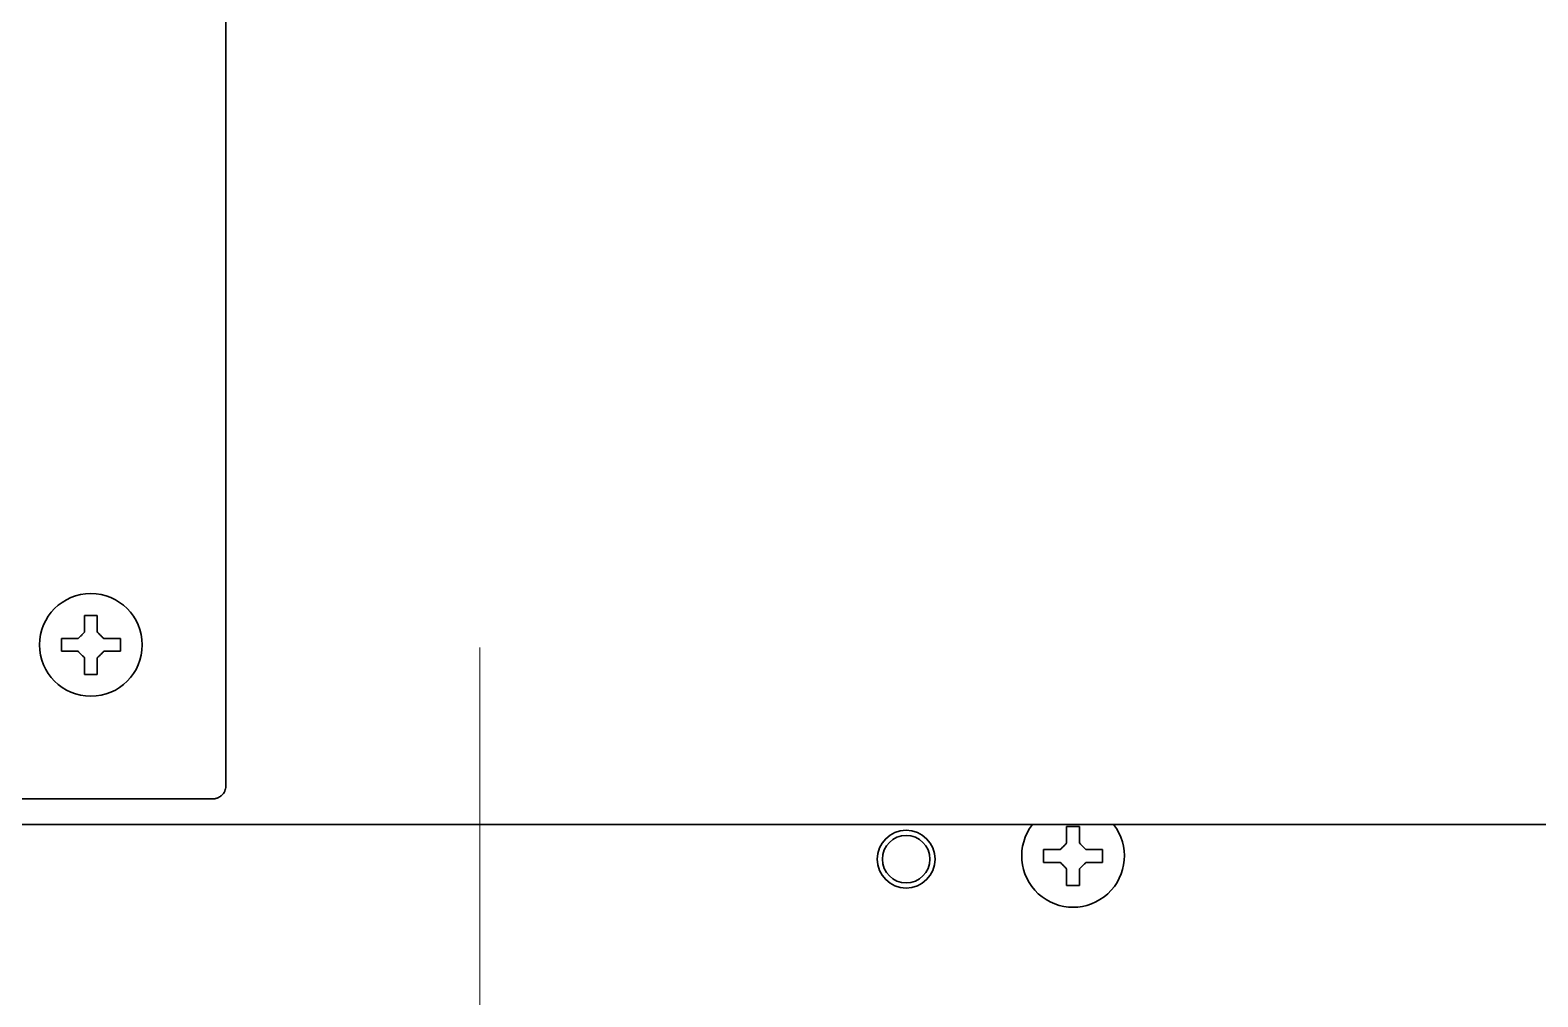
# Model space of a CAD drawing. Extents: x 5987 to 10491, y -672 to 3708.
# Drawn here: x 6543.8 to 6661.3, y 1372.6 to 1447.9 of the extents above; entities that cross this region are included whole.
import ezdxf

# ---------------------------------------------------------------- set-up
doc = ezdxf.new("R2010")
doc.units = 0
doc.header["$LTSCALE"] = 5
doc.layers.get('0').update_dxf_attribs({"linetype": 'CONTINUOUS', "lineweight": 0})
doc.layers.add('1', color=7, linetype='CONTINUOUS', true_color=0xffffff)

msp = doc.modelspace()

# ---------------------------------------------------------------- linework, layer by layer
at = {"color": 4}
msp.add_line((6578.87, 1399.83), (6578.87, 1299.83), dxfattribs=at)
at = {"layer": '1', "color": 7, "linetype": 'Continuous', "lineweight": 35}
for p, q in [((6559.07, 1625.07), (6559.07, 1389.02)), ((6546.27, 1400.03), (6546.27, 1400.53)), ((6546.27, 1399.53), (6546.27, 1400.03)), ((6550.87, 1400.53), (6550.87, 1400.03)), ((6550.87, 1400.03), (6550.87, 1399.53)), ((6558.01, 1388.03), (6520.07, 1388.03)), ((6520.07, 1386.03), (6824.07, 1386.03)), ((6622.77, 1383.58), (6622.77, 1384.08)), ((6622.77, 1383.08), (6622.77, 1383.58)), ((6627.37, 1384.08), (6627.37, 1383.58)), ((6627.37, 1383.58), (6627.37, 1383.08))]:
    msp.add_line(p, q, dxfattribs=at)
for centre, radius in [((6548.57, 1400.03), 4), ((6612.07, 1383.33), 2.25), ((6612.07, 1383.33), 1.85)]:
    msp.add_circle(centre, radius, dxfattribs=at)
msp.add_arc((6625.07, 1383.58), 4, 142.2298, 37.7702, dxfattribs=at)
for points in [[(6548.07, 1401.03), (6548.07, 1401.08), (6548.07, 1401.19), (6548.07, 1401.35), (6548.07, 1401.51), (6548.07, 1401.66), (6548.07, 1401.82), (6548.07, 1401.97), (6548.07, 1402.14), (6548.07, 1402.26), (6548.07, 1402.33)], [(6548.07, 1402.33), (6548.24, 1402.33), (6548.57, 1402.33), (6548.91, 1402.33), (6549.07, 1402.33)], [(6547.57, 1400.53), (6547.6, 1400.55), (6547.64, 1400.6), (6547.72, 1400.67), (6547.79, 1400.74), (6547.86, 1400.81), (6547.93, 1400.88), (6548, 1400.95), (6548.05, 1401), (6548.07, 1401.03)], [(6549.07, 1401.03), (6549.1, 1401), (6549.15, 1400.95), (6549.22, 1400.88), (6549.3, 1400.8), (6549.37, 1400.73), (6549.43, 1400.66), (6549.5, 1400.6), (6549.55, 1400.55), (6549.57, 1400.53)], [(6549.57, 1400.53), (6549.63, 1400.53), (6549.74, 1400.53), (6549.9, 1400.53), (6550.06, 1400.53), (6550.21, 1400.53), (6550.36, 1400.53), (6550.52, 1400.53), (6550.69, 1400.53), (6550.81, 1400.53), (6550.87, 1400.53)], [(6547.57, 1399.53), (6547.52, 1399.53), (6547.41, 1399.53), (6547.25, 1399.53), (6547.09, 1399.53), (6546.93, 1399.53), (6546.78, 1399.53), (6546.63, 1399.53), (6546.46, 1399.53), (6546.34, 1399.53), (6546.27, 1399.53)], [(6548.07, 1399.03), (6548.05, 1399.05), (6548, 1399.1), (6547.92, 1399.18), (6547.85, 1399.25), (6547.78, 1399.32), (6547.71, 1399.39), (6547.64, 1399.46), (6547.6, 1399.5), (6547.57, 1399.53)], [(6549.57, 1399.53), (6549.55, 1399.5), (6549.5, 1399.45), (6549.43, 1399.38), (6549.36, 1399.31), (6549.29, 1399.24), (6549.22, 1399.17), (6549.14, 1399.1), (6549.1, 1399.05), (6549.07, 1399.03)], [(6549.07, 1399.03), (6549.07, 1398.97), (6549.07, 1398.86), (6549.07, 1398.7), (6549.07, 1398.54), (6549.07, 1398.39), (6549.07, 1398.24), (6549.07, 1398.08), (6549.07, 1397.91), (6549.07, 1397.79), (6549.07, 1397.73)], [(6549.07, 1397.73), (6548.91, 1397.73), (6548.57, 1397.73), (6548.24, 1397.73), (6548.07, 1397.73)], [(6624.57, 1384.58), (6624.57, 1384.63), (6624.57, 1384.74), (6624.57, 1384.9), (6624.57, 1385.06), (6624.57, 1385.21), (6624.57, 1385.37), (6624.57, 1385.52), (6624.57, 1385.69), (6624.57, 1385.81), (6624.57, 1385.88)], [(6624.57, 1385.88), (6624.74, 1385.88), (6625.07, 1385.88), (6625.41, 1385.88), (6625.57, 1385.88)], [(6624.07, 1384.08), (6624.1, 1384.1), (6624.14, 1384.15), (6624.22, 1384.22), (6624.29, 1384.29), (6624.36, 1384.36), (6624.43, 1384.43), (6624.5, 1384.5), (6624.55, 1384.55), (6624.57, 1384.58)], [(6625.57, 1384.58), (6625.6, 1384.55), (6625.65, 1384.5), (6625.72, 1384.43), (6625.8, 1384.35), (6625.87, 1384.28), (6625.93, 1384.21), (6626, 1384.15), (6626.05, 1384.1), (6626.07, 1384.08)], [(6626.07, 1384.08), (6626.13, 1384.08), (6626.24, 1384.08), (6626.4, 1384.08), (6626.56, 1384.08), (6626.71, 1384.08), (6626.86, 1384.08), (6627.02, 1384.08), (6627.19, 1384.08), (6627.31, 1384.08), (6627.37, 1384.08)], [(6624.07, 1383.08), (6624.02, 1383.08), (6623.91, 1383.08), (6623.75, 1383.08), (6623.59, 1383.08), (6623.43, 1383.08), (6623.28, 1383.08), (6623.13, 1383.08), (6622.96, 1383.08), (6622.84, 1383.08), (6622.77, 1383.08)], [(6624.57, 1382.58), (6624.55, 1382.6), (6624.5, 1382.65), (6624.42, 1382.73), (6624.35, 1382.8), (6624.28, 1382.87), (6624.21, 1382.94), (6624.14, 1383.01), (6624.1, 1383.05), (6624.07, 1383.08)], [(6626.07, 1383.08), (6626.05, 1383.05), (6626, 1383), (6625.93, 1382.93), (6625.86, 1382.86), (6625.79, 1382.79), (6625.72, 1382.72), (6625.64, 1382.65), (6625.6, 1382.6), (6625.57, 1382.58)], [(6625.57, 1382.58), (6625.57, 1382.52), (6625.57, 1382.41), (6625.57, 1382.25), (6625.57, 1382.09), (6625.57, 1381.94), (6625.57, 1381.79), (6625.57, 1381.63), (6625.57, 1381.46), (6625.57, 1381.34), (6625.57, 1381.28)], [(6625.57, 1381.28), (6625.41, 1381.28), (6625.07, 1381.28), (6624.74, 1381.28), (6624.57, 1381.28)]]:
    msp.add_open_spline(points, degree=3, dxfattribs=at)
for points, knots in [([(6549.07, 1402.33), (6549.07, 1402.12), (6549.07, 1401.91), (6549.07, 1401.59), (6549.07, 1401.48), (6549.07, 1401.25), (6549.07, 1401.14), (6549.07, 1401.03)], [0, 0, 0, 0, 0.5, 0.5, 0.75, 0.75, 1, 1, 1, 1]), ([(6546.27, 1400.53), (6546.48, 1400.53), (6546.69, 1400.53), (6547.01, 1400.53), (6547.12, 1400.53), (6547.34, 1400.53), (6547.46, 1400.53), (6547.57, 1400.53)], [0, 0, 0, 0, 0.5, 0.5, 0.75, 0.75, 1, 1, 1, 1]), ([(6548.07, 1397.73), (6548.07, 1397.93), (6548.07, 1398.14), (6548.07, 1398.46), (6548.07, 1398.57), (6548.07, 1398.8), (6548.07, 1398.91), (6548.07, 1399.03)], [0, 0, 0, 0, 0.5, 0.5, 0.75, 0.75, 1, 1, 1, 1]), ([(6550.87, 1399.53), (6550.67, 1399.53), (6550.46, 1399.53), (6550.14, 1399.53), (6550.03, 1399.53), (6549.8, 1399.53), (6549.69, 1399.53), (6549.57, 1399.53)], [0, 0, 0, 0, 0.5, 0.5, 0.75, 0.75, 1, 1, 1, 1]), ([(6559.07, 1389.02), (6559.07, 1388.95), (6559.07, 1388.88), (6559.04, 1388.78), (6559.04, 1388.75), (6559.02, 1388.7), (6559.01, 1388.69), (6559, 1388.66), (6559, 1388.64), (6558.96, 1388.56), (6558.93, 1388.51), (6558.88, 1388.44), (6558.87, 1388.42), (6558.85, 1388.4), (6558.81, 1388.36), (6558.75, 1388.3), (6558.7, 1388.26), (6558.66, 1388.23), (6558.65, 1388.22), (6558.62, 1388.2), (6558.61, 1388.19), (6558.53, 1388.15), (6558.47, 1388.12), (6558.38, 1388.08), (6558.35, 1388.07), (6558.28, 1388.06), (6558.25, 1388.05), (6558.15, 1388.03), (6558.08, 1388.03), (6558.01, 1388.03)], [0, 0, 0, 0, 0.125, 0.125, 0.1875, 0.1875, 0.21875, 0.21875, 0.25, 0.25, 0.375, 0.375, 0.40625, 0.40625, 0.4375, 0.5, 0.5625, 0.5625, 0.59375, 0.59375, 0.625, 0.625, 0.75, 0.75, 0.8125, 0.8125, 0.875, 0.875, 1, 1, 1, 1]), ([(6625.57, 1385.88), (6625.57, 1385.67), (6625.57, 1385.46), (6625.57, 1385.14), (6625.57, 1385.03), (6625.57, 1384.8), (6625.57, 1384.69), (6625.57, 1384.58)], [0, 0, 0, 0, 0.5, 0.5, 0.75, 0.75, 1, 1, 1, 1]), ([(6622.77, 1384.08), (6622.98, 1384.08), (6623.19, 1384.08), (6623.51, 1384.08), (6623.62, 1384.08), (6623.84, 1384.08), (6623.96, 1384.08), (6624.07, 1384.08)], [0, 0, 0, 0, 0.5, 0.5, 0.75, 0.75, 1, 1, 1, 1]), ([(6624.57, 1381.28), (6624.57, 1381.48), (6624.57, 1381.69), (6624.57, 1382.01), (6624.57, 1382.12), (6624.57, 1382.35), (6624.57, 1382.46), (6624.57, 1382.58)], [0, 0, 0, 0, 0.5, 0.5, 0.75, 0.75, 1, 1, 1, 1]), ([(6627.37, 1383.08), (6627.17, 1383.08), (6626.96, 1383.08), (6626.64, 1383.08), (6626.53, 1383.08), (6626.3, 1383.08), (6626.19, 1383.08), (6626.07, 1383.08)], [0, 0, 0, 0, 0.5, 0.5, 0.75, 0.75, 1, 1, 1, 1])]:
    msp.add_open_spline(points, degree=3, knots=knots, dxfattribs=at)

doc.saveas('drawing.dxf')
